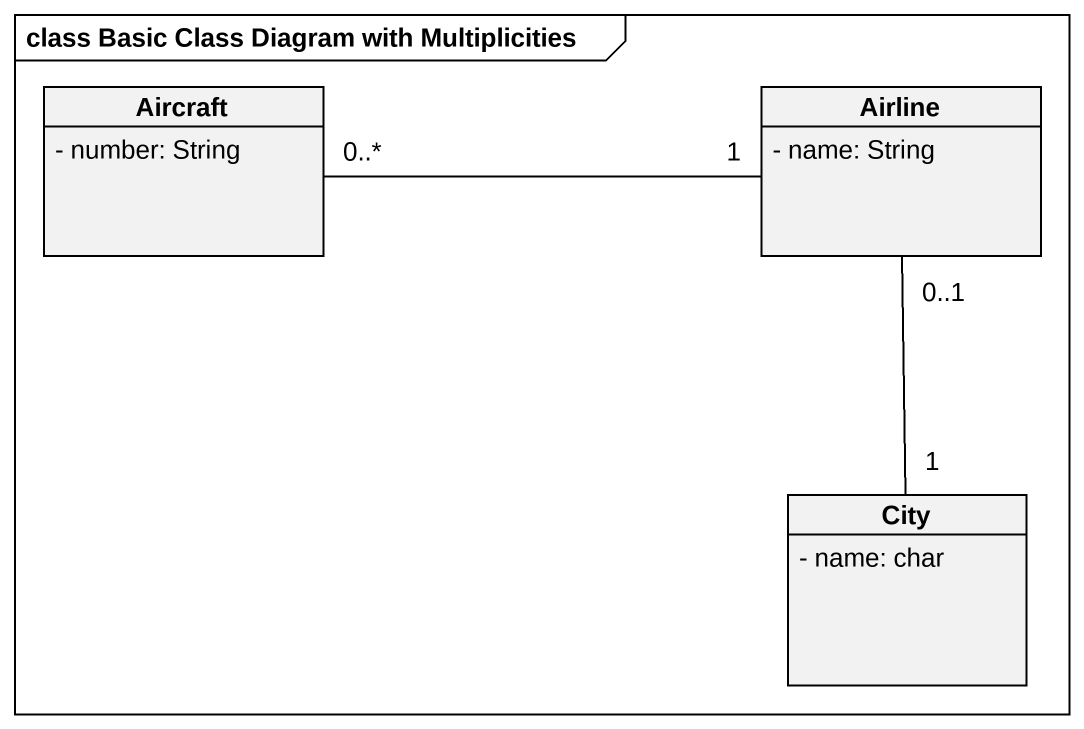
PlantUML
@startuml
mainframe class Basic Class Diagram with Multiplicities
hide circle
hide empty members
skinparam classAttributeIconSize 0
class Aircraft {
  - number: String
}
class Airline {
  - name: String
}
class City {
  - name: char
}
Aircraft "0..*" -right- "1" Airline
City "1" -up- "0..1" Airline
@enduml
